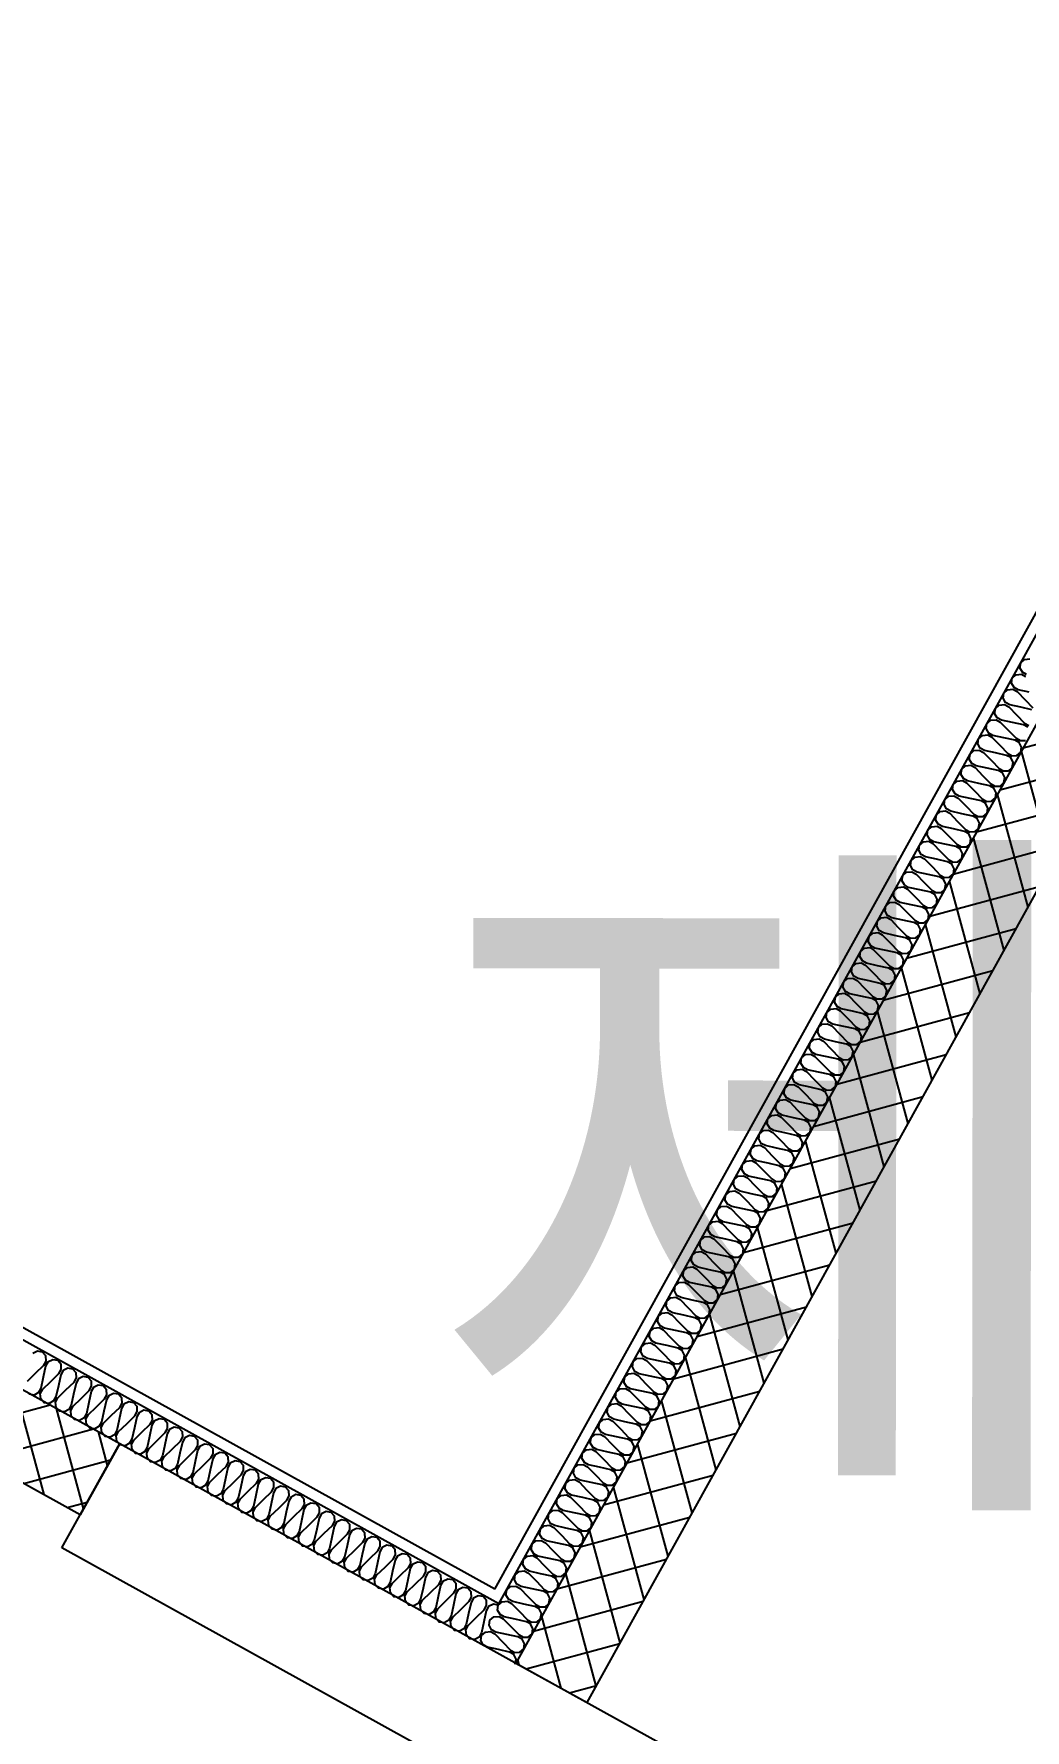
# Model space of a CAD drawing. Header units: millimetres. Extents: x -21000 to 567700, y 435000 to 850800.
# Drawn here: x 268180 to 270005, y 572959 to 576083 of the extents above; entities that cross this region are included whole.
import ezdxf
from ezdxf.xclip import XClip

# ---------------------------------------------------------------- set-up
doc = ezdxf.new("R2010")
doc.units = ezdxf.units.MM
doc.header["$LTSCALE"] = 700
doc.header["$XCLIPFRAME"] = 2
doc.layers.get('0').update_dxf_attribs({"color": 2})
doc.layers.add('AB_Pbase$0$Defponts', color=161, linetype='Continuous', plot=False)
for name, color, linetype in [('AB_Pbase$0$ELE8', 8, 'Continuous'), ('AB_Pbase$0$FIN', 6, 'Continuous'), ('AB_Pbase$0$HAT-BR', 5, 'Continuous'), ('AB_Pbase$0$INS', 8, 'Continuous'), ('AB_Pbase$0$WAL', 3, 'Continuous')]:
    doc.layers.add(name, color=color, linetype=linetype)
doc.styles.add('AB_Pbase$0$돋움', font='')
doc.styles.get('AB_Pbase$0$돋움').set_extended_font_data('Dotum')

# ---------------------------------------------------------------- blocks, each defined once
blk = doc.blocks.new('AB_Pbase$0$CON-108-B2F')
blk.add_lwpolyline([(-2920, 15635), (-2700, 15635), (-2700, 13770), (-2920, 13770)], close=True)
blk = doc.blocks.new('AB_Pbase$0$CON-108-B1F')
at = {"rotation": 359.9999999999997}
blk.add_blockref('AB_Pbase$0$CON-108-B2F', (0, 0), dxfattribs=at)
blk = doc.blocks.new('AB_Pbase$0$지하1층 동골조')
at = {"rotation": 60.99999813639858}
blk.add_blockref('AB_Pbase$0$CON-108-B1F', (136376.8, -71696.5), dxfattribs=at)
blk = doc.blocks.new('AB_Pbase$0$실명')
at = {"layer": 'AB_Pbase$0$Defponts', "style": 'AB_Pbase$0$돋움'}
blk.add_text('제연팬룸', height=1000, rotation=359.9315, dxfattribs=at).set_placement((289912.1, -257378.4))
blk = doc.blocks.new('AB_Pbase')
at = {"layer": 'AB_Pbase$0$ELE8'}
h = blk.add_hatch(dxfattribs=at)
h.set_pattern_fill('NET', color=256, scale=20, angle=15.182184)
h.paths.add_polyline_path([(273083.7, 576687.4), (271540, 577543.1), (269067.7, 573082.9), (269198.9, 573010.2), (271598.5, 577339.2), (273011, 576556.2)])
h.paths.add_polyline_path([(271036.4, 571991.6), (269969.4, 572583.1), (269896.7, 572451.9), (270963.7, 571860.4)])
h.paths.add_polyline_path([(267533.6, 573933.3), (268338.2, 573487.2), (268265.5, 573356), (267460.8, 573802.1)])
h.paths.add_polyline_path([(265762.5, 574915), (265689.7, 574783.8), (266666.9, 574242.1), (266739.6, 574373.3)])
h.paths.add_polyline_path([(282834.2, 606034.8), (283184, 605840.9), (283169.5, 605814.7), (283344.4, 605717.8), (283358.9, 605743.9), (283971.2, 605404.6), (286695.8, 610320), (286564.6, 610392.7), (286254.3, 609833), (283267.5, 611488.6), (283194.8, 611357.4), (286181.6, 609701.8), (283912.7, 605608.5), (280799.1, 607334.5), (280726.3, 607203.3), (282834.2, 606034.9)])
h.paths.add_polyline_path([(284863.4, 564098.5), (284936.1, 564229.7), (285618.3, 563851.5), (285545.6, 563720.4)])
h.paths.add_polyline_path([(288106.1, 564564.9), (288237.3, 564492.2), (288615.4, 565174.4), (288484.2, 565247.1)])
h.paths.add_polyline_path([(287614.8, 563328), (287687.5, 563459.2), (288859.5, 562809.5), (288786.8, 562678.3)])
h.paths.add_polyline_path([(290056.1, 561894.8), (289924.9, 561967.5), (289110.4, 560498.1), (289241.6, 560425.4)])
h.paths.add_polyline_path([(281687.8, 603760.5), (279492.5, 604977.4), (279630.7, 605226.6), (279761.9, 605153.9), (279696.4, 605035.8), (281760.5, 603891.7), (281687.8, 603760.5)])
h.paths.add_polyline_path([(282125.1, 603518.1), (286585.7, 601045.6), (286658.4, 601176.7), (282197.8, 603649.3), (282125.1, 603518.1)])
h.paths.add_polyline_path([(287197.9, 600706.2), (287270.6, 600837.4), (288119, 600367.1), (274239.1, 575327.1), (274107.9, 575399.8), (274340.4, 575819.3), (273623.2, 576216.8), (273695.9, 576348), (274413.1, 575950.5), (287915.1, 600308.6), (287197.9, 600706.2)])
at = {"layer": 'AB_Pbase$0$HAT-BR'}
h = blk.add_hatch(dxfattribs=at)
h.set_pattern_fill('ANSI31', color=256, scale=20, angle=145)
h.paths.add_polyline_path([(235929.4, 604527.6), (236063.8, 604661.9), (238153, 602571.6), (240063.6, 606018.4), (240229.8, 605926.3), (238280.5, 602409.7), (237010.4, 601140.3), (237826.9, 600323.4), (237692.5, 600189.1), (236741.7, 601140.4), (238029, 602427)])
h.paths.add_polyline_path([(238632.8, 599517.1), (232550.1, 593437.5), (232684.4, 593303.2), (238767.1, 599382.7)])
h.paths.add_polyline_path([(239573, 598576.4), (244422.5, 593724.3), (238339.7, 587644.8), (238205.4, 587779.2), (244153.8, 593724.4), (239438.6, 598442)])
h.paths.add_polyline_path([(253366.3, 576146.8), (254890.9, 574621.3), (254756.5, 574487), (253231.9, 576012.5)], flags=17)
h.paths.add_polyline_path([(246954.3, 581883.1), (245525.6, 580455.2), (245391.3, 580589.5), (246820, 582017.5)])
h.paths.add_polyline_path([(247173.6, 582371), (252407.6, 587602.2), (252541.9, 587467.8), (247308, 582236.6)])
h.paths.add_polyline_path([(260580.1, 582120.7), (261142.4, 583135.1), (260976.2, 583227.2), (260414, 582212.8)], flags=17)
h.paths.add_polyline_path([(263886.9, 576046.1), (264234.4, 575698.5), (264194.3, 575658.4), (265114.4, 575148.5), (265206.5, 575314.6)])
edge = h.paths.add_edge_path()
edge.add_line((263638.9, 581842.7), (261303.6, 583137.2))
edge.add_line((261303.6, 583137.2), (261395.8, 583303.3))
edge.add_line((261395.8, 583303.3), (265930.7, 580789.6))
edge.add_line((265930.7, 580789.6), (269809.1, 587786.6))
edge.add_line((269809.1, 587786.6), (269975.3, 587694.4))
edge.add_line((269975.3, 587694.4), (266096.8, 580697.5))
edge.add_line((266096.8, 580697.5), (266534.1, 580455.1))
edge.add_line((266534.1, 580455.1), (266442, 580288.9))
edge.add_line((266442, 580288.9), (263805.1, 581750.6))
edge.add_line((263638.9, 581842.7), (262485.1, 579761.3))
edge.add_line((263805.1, 581750.6), (261405.4, 577421.6))
edge.add_line((262393, 579595.1), (259935.3, 580957.4))
edge.add_line((262485.1, 579761.3), (259861.3, 581215.7))
edge.add_line((262393, 579595.1), (261239.3, 577513.7))
edge.add_line((259861.3, 581215.7), (259168.1, 579965.2))
edge.add_line((259334.3, 579873.1), (259168.1, 579965.2))
edge.add_line((259935.3, 580957.4), (259334.3, 579873.1))
edge.add_line((261239.3, 577513.7), (258615.4, 578968.1))
edge.add_line((258615.4, 578968.1), (258523.3, 578802))
edge.add_line((258523.3, 578802), (263739.4, 575910.6))
edge.add_line((263739.4, 575910.6), (263879.2, 576050.4))
edge.add_line((263879.2, 576050.4), (261405.4, 577421.6))
edge = h.paths.add_edge_path()
edge.add_line((273761.7, 610263.5), (273411.9, 610457.4))
edge.add_line((273411.9, 610457.4), (273281, 610221.2))
edge.add_line((273281, 610221.2), (271837.9, 611021.2))
edge.add_line((271837.9, 611021.2), (270579.8, 608751.5))
edge.add_line((270579.8, 608751.5), (267899.1, 610237.5))
edge.add_line((267899.1, 610237.5), (268345.1, 611042.1))
edge.add_line((268345.1, 611042.1), (267907.8, 611284.5))
edge.add_line((267907.8, 611284.5), (267461.8, 610479.9))
edge.add_line((267461.8, 610479.9), (264676.1, 612024))
edge.add_line((264676.1, 612024), (266867.4, 615977.3))
edge.add_line((266867.4, 615977.3), (266701.3, 616069.4))
edge.add_line((266701.3, 616069.4), (265295.3, 613533))
edge.add_line((265295.3, 613533), (264945.5, 613726.9))
edge.add_line((264945.5, 613726.9), (264853.4, 613560.7))
edge.add_line((264853.4, 613560.7), (265203.2, 613366.8))
edge.add_line((265203.2, 613366.8), (264417.8, 611949.9))
edge.add_line((264417.8, 611949.9), (276229.5, 605402.6))
edge.add_line((276229.5, 605402.6), (278088.8, 608756.8))
edge.add_line((278088.8, 608756.8), (278565.5, 608492.5))
edge.add_line((278565.5, 608492.5), (278798.2, 608912.4))
edge.add_line((278798.2, 608912.4), (278719.4, 608956))
edge.add_line((278719.4, 608956), (278578.9, 608702.3))
edge.add_line((278578.9, 608702.3), (278093.4, 608971.4))
edge.add_line((278093.4, 608971.4), (278825.5, 610292.1))
edge.add_line((278825.5, 610292.1), (278746.8, 610335.7))
edge.add_line((278746.8, 610335.7), (278092.3, 609155))
edge.add_line((278092.3, 609155), (277414.5, 609530.7))
edge.add_line((277414.5, 609530.7), (277370.8, 609452))
edge.add_line((277370.8, 609452), (278048.7, 609076.3))
edge.add_line((278048.7, 609076.3), (276155.5, 605660.9))
edge.add_line((276155.5, 605660.9), (275027.2, 606286.3))
edge.add_line((275027.2, 606286.3), (275473.2, 607090.9))
edge.add_line((275473.2, 607090.9), (275394.5, 607134.6))
edge.add_line((275394.5, 607134.6), (274948.5, 606329.9))
edge.add_line((274948.5, 606329.9), (274668.6, 606485.1))
edge.add_line((274668.6, 606485.1), (275114.6, 607289.7))
edge.add_line((275114.6, 607289.7), (275035.9, 607333.3))
edge.add_line((275035.9, 607333.3), (274589.9, 606528.7))
edge.add_line((274589.9, 606528.7), (270746, 608659.4))
edge.add_line((270746, 608659.4), (271911.9, 610762.9))
edge.add_line((271911.9, 610762.9), (273538.7, 609861.1))
edge.add_line((273538.7, 609861.1), (273766.6, 610272.2))
h.paths.add_polyline_path([(249823.9, 630123.9), (248214.6, 631015.9), (248122.5, 630849.7), (249731.8, 629957.7)])
h.paths.add_polyline_path([(264448.6, 621462.8), (264706.6, 621319.7), (264798.7, 621485.9), (263959.1, 621951.3), (263866.9, 621785.1), (264282.4, 621554.9), (263271.6, 619731.3), (263437.7, 619639.2)])
h.paths.add_polyline_path([(269499.6, 619034.5), (268660, 619499.9), (268567.9, 619333.7), (269048.9, 619067.1), (267972.6, 617125.4), (268138.8, 617033.3), (269215.1, 618975), (269407.5, 618868.3)])
h.paths.add_polyline_path([(278950.9, 618872.1), (277573.4, 619635.6), (275440.2, 615787.3), (272265.3, 617547.2), (272173.2, 617381), (274499.7, 616091.4), (273527.6, 614337.8), (273693.8, 614245.7), (274665.9, 615999.3), (276004, 615257.5), (276166.4, 615550.5), (275676.7, 615822), (277647.4, 619377.4), (278858.8, 618705.9)])
h.paths.add_polyline_path([(271683.5, 616497.6), (271517.4, 616589.7), (270492, 614739.9), (270658.2, 614647.8)])
h.paths.add_polyline_path([(266121, 619581), (265095.6, 617731.2), (264929.4, 617823.3), (265954.8, 619673.1)])
h.paths.add_polyline_path([(264405.1, 617124.9), (264497.2, 617291.1), (264296.1, 617402.6), (264203.9, 617236.4)])
edge = h.paths.add_edge_path()
edge.add_line((261140, 623342.4), (261232.1, 623508.6))
edge.add_line((261232.1, 623508.6), (257484.4, 625586))
edge.add_line((257484.4, 625586), (257392.3, 625419.8))
edge.add_line((257392.3, 625419.8), (258756.7, 624663.5))
edge.add_line((258756.7, 624663.5), (257030.8, 621549.9))
edge.add_line((257030.8, 621549.9), (255666.4, 622306.2))
edge.add_line((255666.4, 622306.2), (255622.7, 622227.5))
edge.add_line((255622.7, 622227.5), (256987.1, 621471.2))
edge.add_line((256987.1, 621471.2), (256735, 621016.4))
edge.add_line((256735, 621016.4), (256813.8, 620972.7))
edge.add_line((256813.8, 620972.7), (258835.4, 624619.9))
edge.add_line((258835.4, 624619.9), (261140, 623342.4))
h.paths.add_polyline_path([(252295.3, 623557.4), (252251.7, 623478.7), (252800.5, 623174.5), (252844.1, 623253.2)], flags=17)
h.paths.add_polyline_path([(278024, 614023.5), (278741.6, 615317.9), (277798.7, 613617.1), (277877.5, 613573.4), (278119.7, 614010.5), (279335.4, 613336.6), (279379.1, 613415.3), (278163.4, 614089.2), (278820.3, 615274.3), (278741.6, 615317.9)])
h.paths.add_polyline_path([(276999.8, 611990.1), (277047.9, 611963.4), (276926.7, 611744.8), (276799.9, 611815.1), (277163.5, 612471), (277242.2, 612427.4)], flags=17)
h.paths.add_polyline_path([(275349.5, 612653.4), (275456.1, 612845.8), (275766.5, 612673.7), (275659.8, 612481.3)], flags=17)
h.paths.add_polyline_path([(274915.1, 612859.8), (274748.9, 612952), (274506.5, 612514.6), (274672.7, 612422.5)], flags=17)
h.paths.add_polyline_path([(279024.5, 610867.8), (280144.5, 612888.1), (280223.2, 612844.5), (279103.3, 610824.1)])
h.paths.add_polyline_path([(279601.8, 610547.8), (280721.7, 612568.2), (280800.4, 612524.5), (279680.5, 610504.2)])
edge = h.paths.add_edge_path()
edge.add_line((268115.9, 579441.1), (268710.6, 579111.4))
edge.add_line((268710.6, 579111.4), (268676.7, 579050.2))
edge.add_line((268676.7, 579050.2), (271436.1, 577520.6))
edge.add_line((271436.1, 577520.6), (271470, 577581.9))
edge.add_line((271470, 577581.9), (271528.2, 577686.8))
edge.add_line((271528.2, 577686.8), (268174.1, 579546.1))
edge.add_line((268174.1, 579546.1), (268115.9, 579441.1))
h.paths.add_polyline_path([(252546, 576288.4), (251117.3, 574860.5), (254615.6, 571360.4), (257807.1, 577118), (257640.9, 577210.2), (255736.8, 573775), (255682.7, 573829.2), (255548.3, 573694.9), (255641, 573602.1), (254521.2, 571582.1), (251315.3, 574789.7), (252680.4, 576154.1)])
h.paths.add_polyline_path([(254748.7, 622094.5), (254457.8, 621569.8), (254624, 621477.7), (254914.9, 622002.4)], flags=17)
h.paths.add_polyline_path([(260390.1, 620339.5), (260224, 620431.6), (261377.8, 622513.2), (261544, 622421.1)])
h.paths.add_polyline_path([(246694.2, 601788.4), (244262.8, 603136.2), (244354.9, 603302.4), (246786.3, 601954.6)])
h.paths.add_polyline_path([(264513.8, 616681.6), (263362.4, 614604.4), (263948.4, 614279.6), (263856.3, 614113.4), (262500.6, 614864.9), (262592.7, 615031.1), (263196.2, 614696.5), (264347.6, 616773.8)])
h.paths.add_polyline_path([(251505.8, 616203), (251413.7, 616036.9), (267384.3, 607184.2), (267476.4, 607350.4)])
h.paths.add_polyline_path([(271057.7, 605148), (274188.8, 603412.4), (272429, 600237.5), (270189.9, 601478.7), (270097.8, 601312.5), (274624, 598803.6), (274716.1, 598969.8), (272595.1, 600145.4), (274355, 603320.3), (277464.3, 601596.8), (270405.5, 588862.3), (265870.5, 591376.1), (265778.4, 591209.9), (270479.5, 588604), (277722.6, 601670.9), (271149.8, 605314.2)])
h.paths.add_polyline_path([(255481.8, 630440.5), (255389.7, 630274.4), (255792, 630051.4), (254296.4, 627353.1), (254375.1, 627309.5), (255870.8, 630007.7), (258726.4, 628424.8), (257230.8, 625726.6), (257396.9, 625634.5), (258984.7, 628498.9)])
h.paths.add_polyline_path([(252754.7, 624571.9), (253714.6, 626303.6), (253793.4, 626260), (252833.4, 624528.2)])
h.paths.add_polyline_path([(271454, 617733.9), (271546.1, 617900.1), (271143.9, 618123.1), (271051.8, 617956.9)])
h.paths.add_polyline_path([(274129.6, 612597.8), (274173.2, 612676.5), (272975, 613340.7), (272679.2, 612807.2), (272845.4, 612715.1), (273097.5, 613169.9)], flags=17)
h.paths.add_polyline_path([(261119, 615848), (261285.2, 615755.9), (262691.1, 618292.3), (262525, 618384.4)])
h.paths.add_polyline_path([(261302.7, 615746.2), (261210.6, 615580), (261503.6, 615417.6), (261595.7, 615583.7)], flags=17)
h.paths.add_polyline_path([(260779.6, 615235.7), (260945.8, 615143.6), (260407.7, 614172.8), (247559.5, 621294.6), (247428.3, 621367.4), (245110.6, 622652.1), (245202.7, 622818.3), (246042.3, 622352.9), (246488.4, 623157.5), (246654.5, 623065.4), (246208.5, 622260.8), (248062.7, 621233), (249400.8, 623646.9), (248952.5, 623895.4), (248996.2, 623974.1), (249984.5, 623426.3), (249940.9, 623347.5), (249479.5, 623603.3), (248141.4, 621189.3), (250017.5, 620149.4), (251359.6, 622570.7), (250948.5, 622798.5), (250988.1, 622869.9), (251939.3, 622342.7), (251895.6, 622264), (251434.3, 622519.7), (250096.2, 620105.8), (252811.9, 618600.4), (253257.9, 619405.1), (253336.6, 619361.5), (252890.6, 618556.8), (253257.9, 618353.2), (254159.7, 619980), (253792.3, 620183.6), (253676, 619973.7), (253597.3, 620017.3), (253905.1, 620572.7), (254071.3, 620480.6), (253971.9, 620301.3), (254627.9, 619937.7), (254535.8, 619771.5), (254238.4, 619936.4), (253336.7, 618309.6), (254613.6, 617601.7), (255607.5, 619394.7), (255773.6, 619302.6), (254779.8, 617509.6), (260333.6, 614431.1)])
h.paths.add_polyline_path([(251257.3, 624727.3), (251091.2, 624819.4), (250887.5, 624452.1), (248071, 626013.3), (247978.9, 625847.1), (247979.1, 625847), (246827.7, 623769.8), (246993.9, 623677.6), (248145.3, 625754.9), (251552, 623866.5), (251644.1, 624032.7), (251053.7, 624359.9)])
h.paths.add_polyline_path([(239278.8, 608614.4), (239444.9, 608522.3), (239503.1, 608627.2), (240058.5, 608319.4), (240150.6, 608485.5), (239595.2, 608793.4), (239937, 609410), (239416.6, 609698.5), (239373, 609619.7), (239727.2, 609423.4)], flags=17)
h.paths.add_polyline_path([(249096, 617321.6), (249188.1, 617487.8), (246328.1, 619073.1), (246196.9, 619145.8), (244727.6, 619960.3), (244635.4, 619794.1)])
h.paths.add_polyline_path([(244912.1, 609773.6), (245004.2, 609939.8), (238523.3, 613532.3), (235245.5, 607619), (234042, 606416.1), (235434.6, 605022.7), (235569, 605157.1), (234240, 606486.8), (235318, 607564.2), (236122.2, 609014.9), (238706.7, 607582.3), (238270.4, 606795.2), (238991.9, 606395.2), (239084, 606561.4), (238528.6, 606869.2), (239047.4, 607805.1), (238881.2, 607897.2), (238798.8, 607748.5), (238357.1, 607993.3), (239086.7, 609309.6), (239008, 609353.3), (238278.4, 608037), (236214.3, 609181.1), (238509.9, 613322.4), (242795.5, 610946.9), (241038.1, 607776.4), (241204.2, 607684.3), (242961.7, 610854.8)])
h.paths.add_polyline_path([(254770.9, 631457.8), (254937, 631365.6), (255145.7, 631742.1), (254979.5, 631834.2)])
h.paths.add_polyline_path([(254539.5, 630648.5), (254373.3, 630740.6), (254143, 630325.1), (253548.3, 630654.8), (253504.7, 630576.1), (254099.4, 630246.4), (253042.5, 628339.7), (251765.6, 629047.6), (252822.5, 630954.2), (252848.7, 630939.7), (252892.3, 631018.4), (252787.4, 631076.6), (251686.9, 629091.2), (250436.1, 629784.5), (250344, 629618.3), (251594.7, 628925), (250494.2, 626939.6), (250599.2, 626881.5), (250642.8, 626960.2), (250616.6, 626974.7), (251673.5, 628881.4), (252950.4, 628173.6), (251893.5, 626266.9), (251298.8, 626596.6), (251255.1, 626517.9), (251849.9, 626188.2), (251488.7, 625536.6), (251654.9, 625444.5)])
at = {"layer": 'AB_Pbase$0$FIN'}
for p, q in [((269028.7, 573218.8), (271418.6, 577530.3)), ((269036.5, 573191.6), (271436.1, 577520.6)), ((269028.7, 573218.8), (261432.6, 577429.4)), ((269036.5, 573191.6), (265206.5, 575314.6))]:
    blk.add_line(p, q, dxfattribs=at)
at = {"layer": 'AB_Pbase$0$INS'}
for points in [[(269066.5, 573080.8), (269068, 573090), (269063.7, 573098.8), (269056, 573103.1), (269035.6, 573107.5), (269015.2, 573112), (269007.5, 573116.2), (269002.8, 573124.3), (269004.3, 573133.5), (269011.4, 573139.7), (269021.1, 573140.7), (269028.8, 573136.4), (269043.4, 573121.5), (269057.9, 573106.6), (269065.6, 573102.3), (269075, 573102.6), (269082, 573108.8), (269083.5, 573118), (269079.2, 573126.8), (269071.5, 573131), (269051.1, 573135.5), (269030.7, 573139.9), (269023, 573144.2), (269018.4, 573152.3), (269019.8, 573161.5), (269026.9, 573167.7), (269036.6, 573168.7), (269044.3, 573164.4), (269058.9, 573149.5), (269073.5, 573134.5), (269081.2, 573130.3), (269090.5, 573130.6), (269097.5, 573136.7), (269099, 573146), (269094.7, 573154.8), (269087, 573159), (269066.6, 573163.5), (269046.2, 573167.9), (269038.5, 573172.2), (269033.9, 573180.3), (269035.3, 573189.5), (269042.4, 573195.7), (269052.1, 573196.7), (269059.8, 573192.4), (269074.4, 573177.5), (269089, 573162.5), (269096.7, 573158.3), (269106, 573158.6), (269113.1, 573164.7), (269114.5, 573174), (269110.2, 573182.8), (269102.5, 573187), (269082.1, 573191.5), (269061.7, 573195.9), (269054, 573200.2), (269049.4, 573208.3), (269050.8, 573217.5), (269057.9, 573223.7), (269067.6, 573224.7), (269075.3, 573220.4), (269089.9, 573205.5), (269104.5, 573190.5), (269112.2, 573186.3), (269121.5, 573186.6), (269128.6, 573192.7), (269130, 573202), (269125.8, 573210.7), (269118.1, 573215), (269097.7, 573219.5), (269077.3, 573223.9), (269069.6, 573228.2), (269064.9, 573236.3), (269066.4, 573245.5), (269073.4, 573251.6), (269083.1, 573252.7), (269090.8, 573248.4), (269105.4, 573233.5), (269120, 573218.5), (269127.7, 573214.2), (269137, 573214.6), (269144.1, 573220.7), (269145.6, 573230), (269141.3, 573238.7), (269133.6, 573243), (269113.2, 573247.4), (269092.8, 573251.9), (269085.1, 573256.2), (269080.4, 573264.2), (269081.9, 573273.5), (269088.9, 573279.6), (269098.7, 573280.7), (269106.3, 573276.4), (269120.9, 573261.4), (269135.5, 573246.5), (269143.2, 573242.2), (269152.5, 573242.6), (269159.6, 573248.7), (269161.1, 573257.9), (269156.8, 573266.7), (269149.1, 573271), (269128.7, 573275.4), (269108.3, 573279.9), (269100.6, 573284.2), (269095.9, 573292.2), (269097.4, 573301.5), (269104.5, 573307.6), (269114.2, 573308.6), (269121.9, 573304.4), (269136.4, 573289.4), (269151, 573274.5), (269158.7, 573270.2), (269168, 573270.5), (269175.1, 573276.7), (269176.6, 573285.9), (269172.3, 573294.7), (269164.6, 573299), (269144.2, 573303.4), (269123.8, 573307.9), (269116.1, 573312.1), (269111.4, 573320.2), (269112.9, 573329.5), (269120, 573335.6), (269129.7, 573336.6), (269137.4, 573332.4), (269152, 573317.4), (269166.5, 573302.5), (269174.2, 573298.2), (269183.6, 573298.5), (269190.6, 573304.7), (269192.1, 573313.9), (269187.8, 573322.7), (269180.1, 573327), (269159.7, 573331.4), (269139.3, 573335.9), (269131.6, 573340.1), (269126.9, 573348.2), (269128.4, 573357.5), (269135.5, 573363.6), (269145.2, 573364.6), (269152.9, 573360.3), (269167.5, 573345.4), (269182.1, 573330.5), (269189.8, 573326.2), (269199.1, 573326.5), (269206.1, 573332.7), (269207.6, 573341.9), (269203.3, 573350.7), (269195.6, 573355), (269175.2, 573359.4), (269154.8, 573363.8), (269147.1, 573368.1), (269142.5, 573376.2), (269143.9, 573385.4), (269151, 573391.6), (269160.7, 573392.6), (269168.4, 573388.3), (269183, 573373.4), (269197.6, 573358.4), (269205.3, 573354.2), (269214.6, 573354.5), (269221.7, 573360.6), (269223.1, 573369.9), (269218.8, 573378.7), (269211.1, 573382.9), (269190.7, 573387.4), (269170.3, 573391.8), (269162.6, 573396.1), (269158, 573404.2), (269159.4, 573413.4), (269166.5, 573419.6), (269176.2, 573420.6), (269183.9, 573416.3), (269198.5, 573401.4), (269213.1, 573386.4), (269220.8, 573382.2), (269230.1, 573382.5), (269237.2, 573388.6), (269238.6, 573397.9), (269234.4, 573406.7), (269226.7, 573410.9), (269206.3, 573415.4), (269185.9, 573419.8), (269178.2, 573424.1), (269173.5, 573432.2), (269175, 573441.4), (269182, 573447.6), (269191.7, 573448.6), (269199.4, 573444.3), (269214, 573429.4), (269228.6, 573414.4), (269236.3, 573410.2), (269245.6, 573410.5), (269252.7, 573416.6), (269254.2, 573425.9), (269249.9, 573434.6), (269242.2, 573438.9), (269221.8, 573443.4), (269201.4, 573447.8), (269193.7, 573452.1), (269189, 573460.2), (269190.5, 573469.4), (269197.5, 573475.5), (269207.2, 573476.6), (269214.9, 573472.3), (269229.5, 573457.4), (269244.1, 573442.4), (269251.8, 573438.1), (269261.1, 573438.5), (269268.2, 573444.6), (269269.7, 573453.9), (269265.4, 573462.6), (269257.7, 573466.9), (269237.3, 573471.4), (269216.9, 573475.8), (269209.2, 573480.1), (269204.5, 573488.1), (269206, 573497.4), (269213, 573503.5), (269222.8, 573504.6), (269230.5, 573500.3), (269245, 573485.3), (269259.6, 573470.4), (269267.3, 573466.1), (269276.6, 573466.5), (269283.7, 573472.6), (269285.2, 573481.8), (269280.9, 573490.6), (269273.2, 573494.9), (269252.8, 573499.3), (269232.4, 573503.8), (269224.7, 573508.1), (269220, 573516.1), (269221.5, 573525.4), (269228.6, 573531.5), (269238.3, 573532.5), (269246, 573528.3), (269260.6, 573513.3), (269275.1, 573498.4), (269282.8, 573494.1), (269292.2, 573494.4), (269299.2, 573500.6), (269300.7, 573509.8), (269296.4, 573518.6), (269288.7, 573522.9), (269268.3, 573527.3), (269247.9, 573531.8), (269240.2, 573536), (269235.5, 573544.1), (269237, 573553.4), (269244.1, 573559.5), (269253.8, 573560.5), (269261.5, 573556.3), (269276.1, 573541.3), (269290.7, 573526.4), (269298.3, 573522.1), (269307.7, 573522.4), (269314.7, 573528.6), (269316.2, 573537.8), (269311.9, 573546.6), (269304.2, 573550.9), (269283.8, 573555.3), (269263.4, 573559.8), (269255.7, 573564), (269251.1, 573572.1), (269252.5, 573581.4), (269259.6, 573587.5), (269269.3, 573588.5), (269277, 573584.3), (269291.6, 573569.3), (269306.2, 573554.4), (269313.9, 573550.1), (269323.2, 573550.4), (269330.3, 573556.6), (269331.7, 573565.8), (269327.4, 573574.6), (269319.7, 573578.9), (269299.3, 573583.3), (269278.9, 573587.7), (269271.2, 573592), (269266.6, 573600.1), (269268, 573609.3), (269275.1, 573615.5), (269284.8, 573616.5), (269292.5, 573612.2), (269307.1, 573597.3), (269321.7, 573582.4), (269329.4, 573578.1), (269338.7, 573578.4), (269345.8, 573584.5), (269347.2, 573593.8), (269343, 573602.6), (269335.3, 573606.8), (269314.9, 573611.3), (269294.5, 573615.7), (269286.8, 573620), (269282.1, 573628.1), (269283.6, 573637.3), (269290.6, 573643.5), (269300.3, 573644.5), (269308, 573640.2), (269322.6, 573625.3), (269337.2, 573610.3), (269344.9, 573606.1), (269354.2, 573606.4), (269361.3, 573612.5), (269362.7, 573621.8), (269358.5, 573630.6), (269350.8, 573634.8), (269330.4, 573639.3), (269310, 573643.7), (269302.3, 573648), (269297.6, 573656.1), (269299.1, 573665.3), (269306.1, 573671.5), (269315.8, 573672.5), (269323.5, 573668.2), (269338.1, 573653.3), (269352.7, 573638.3), (269360.4, 573634.1), (269369.7, 573634.4), (269376.8, 573640.5), (269378.3, 573649.8), (269374, 573658.6), (269366.3, 573662.8), (269345.9, 573667.3), (269325.5, 573671.7), (269317.8, 573676), (269313.1, 573684.1), (269314.6, 573693.3), (269321.6, 573699.4), (269331.4, 573700.5), (269339.1, 573696.2), (269353.6, 573681.3), (269368.2, 573666.3), (269375.9, 573662), (269385.2, 573662.4), (269392.3, 573668.5), (269393.8, 573677.8), (269389.5, 573686.5), (269381.8, 573690.8), (269361.4, 573695.3), (269341, 573699.7), (269333.3, 573704), (269328.6, 573712), (269330.1, 573721.3), (269337.2, 573727.4), (269346.9, 573728.5), (269354.6, 573724.2), (269369.2, 573709.2), (269383.7, 573694.3), (269391.4, 573690), (269400.8, 573690.4), (269407.8, 573696.5), (269409.3, 573705.7), (269405, 573714.5), (269397.3, 573718.8), (269376.9, 573723.2), (269356.5, 573727.7), (269348.8, 573732), (269344.1, 573740), (269345.6, 573749.3), (269352.7, 573755.4), (269362.4, 573756.4), (269370.1, 573752.2), (269384.7, 573737.2), (269399.3, 573722.3), (269406.9, 573718), (269416.3, 573718.3), (269423.3, 573724.5), (269424.8, 573733.7), (269420.5, 573742.5), (269412.8, 573746.8), (269392.4, 573751.2), (269372, 573755.7), (269364.3, 573759.9), (269359.7, 573768), (269361.1, 573777.3), (269368.2, 573783.4), (269377.9, 573784.4), (269385.6, 573780.2), (269400.2, 573765.2), (269414.8, 573750.3), (269422.5, 573746), (269431.8, 573746.3), (269438.9, 573752.5), (269440.3, 573761.7), (269436, 573770.5), (269428.3, 573774.8), (269407.9, 573779.2), (269387.5, 573783.7), (269379.8, 573787.9), (269375.2, 573796), (269376.6, 573805.3), (269383.7, 573811.4), (269393.4, 573812.4), (269401.1, 573808.2), (269415.7, 573793.2), (269430.3, 573778.3), (269438, 573774), (269447.3, 573774.3), (269454.4, 573780.5), (269455.8, 573789.7), (269451.5, 573798.5), (269443.9, 573802.8), (269423.5, 573807.2), (269403.1, 573811.7), (269395.4, 573815.9), (269390.7, 573824), (269392.2, 573833.2), (269399.2, 573839.4), (269408.9, 573840.4), (269416.6, 573836.1), (269431.2, 573821.2), (269445.8, 573806.3), (269453.5, 573802), (269462.8, 573802.3), (269469.9, 573808.5), (269471.3, 573817.7), (269467.1, 573826.5), (269459.4, 573830.7), (269439, 573835.2), (269418.6, 573839.6), (269410.9, 573843.9), (269406.2, 573852), (269407.7, 573861.2), (269414.7, 573867.4), (269424.4, 573868.4), (269432.1, 573864.1), (269446.7, 573849.2), (269461.3, 573834.2), (269469, 573830), (269478.3, 573830.3), (269485.4, 573836.4), (269486.9, 573845.7), (269482.6, 573854.5), (269474.9, 573858.7), (269454.5, 573863.2), (269434.1, 573867.6), (269426.4, 573871.9), (269421.7, 573880), (269423.2, 573889.2), (269430.2, 573895.4), (269440, 573896.4), (269447.7, 573892.1), (269462.2, 573877.2), (269476.8, 573862.2), (269484.5, 573858), (269493.8, 573858.3), (269500.9, 573864.4), (269502.4, 573873.7), (269498.1, 573882.5), (269490.4, 573886.7), (269470, 573891.2), (269449.6, 573895.6), (269441.9, 573899.9), (269437.2, 573908), (269438.7, 573917.2), (269445.8, 573923.4), (269455.5, 573924.4), (269463.2, 573920.1), (269477.8, 573905.2), (269492.3, 573890.2), (269500, 573886), (269509.4, 573886.3), (269516.4, 573892.4), (269517.9, 573901.7), (269513.6, 573910.4), (269505.9, 573914.7), (269485.5, 573919.2), (269465.1, 573923.6), (269457.4, 573927.9), (269452.7, 573935.9), (269454.2, 573945.2), (269461.3, 573951.3), (269471, 573952.4), (269478.7, 573948.1), (269493.3, 573933.1), (269507.8, 573918.2), (269515.5, 573913.9), (269524.9, 573914.3), (269531.9, 573920.4), (269533.4, 573929.7), (269529.1, 573938.4), (269521.4, 573942.7), (269501, 573947.1), (269480.6, 573951.6), (269472.9, 573955.9), (269468.3, 573963.9), (269469.7, 573973.2), (269476.8, 573979.3), (269486.5, 573980.3), (269494.2, 573976.1), (269508.8, 573961.1), (269523.4, 573946.2), (269531.1, 573941.9), (269540.4, 573942.2), (269547.4, 573948.4), (269548.9, 573957.6), (269544.6, 573966.4), (269536.9, 573970.7), (269516.5, 573975.1), (269496.1, 573979.6), (269488.4, 573983.8), (269483.8, 573991.9), (269485.2, 574001.2), (269492.3, 574007.3), (269502, 574008.3), (269509.7, 574004.1), (269524.3, 573989.1), (269538.9, 573974.2), (269546.6, 573969.9), (269555.9, 573970.2), (269563, 573976.4), (269564.4, 573985.6), (269560.1, 573994.4), (269552.5, 573998.7), (269532, 574003.1), (269511.6, 574007.6), (269504, 574011.8), (269499.3, 574019.9), (269500.7, 574029.2), (269507.8, 574035.3), (269517.5, 574036.3), (269525.2, 574032.1), (269539.8, 574017.1), (269554.4, 574002.2), (269562.1, 573997.9), (269571.4, 573998.2), (269578.5, 574004.4), (269579.9, 574013.6), (269575.7, 574022.4), (269568, 574026.7), (269547.6, 574031.1), (269527.2, 574035.6), (269519.5, 574039.8), (269514.8, 574047.9), (269516.3, 574057.1), (269523.3, 574063.3), (269533, 574064.3), (269540.7, 574060), (269555.3, 574045.1), (269569.9, 574030.2), (269577.6, 574025.9), (269586.9, 574026.2), (269594, 574032.4), (269595.5, 574041.6), (269591.2, 574050.4), (269583.5, 574054.6), (269563.1, 574059.1), (269542.7, 574063.5), (269535, 574067.8), (269530.3, 574075.9), (269531.8, 574085.1), (269538.8, 574091.3), (269548.6, 574092.3), (269556.3, 574088), (269570.8, 574073.1), (269585.4, 574058.1), (269593.1, 574053.9), (269602.4, 574054.2), (269609.5, 574060.3), (269611, 574069.6), (269606.7, 574078.4), (269599, 574082.6), (269578.6, 574087.1), (269558.2, 574091.5), (269550.5, 574095.8), (269545.8, 574103.9), (269547.3, 574113.1), (269554.4, 574119.3), (269564.1, 574120.3), (269571.8, 574116), (269586.3, 574101.1), (269600.9, 574086.1), (269608.6, 574081.9), (269618, 574082.2), (269625, 574088.3), (269626.5, 574097.6), (269622.2, 574106.4), (269614.5, 574110.6), (269594.1, 574115.1), (269573.7, 574119.5), (269566, 574123.8), (269561.3, 574131.9), (269562.8, 574141.1), (269569.9, 574147.3), (269579.6, 574148.3), (269587.3, 574144), (269601.9, 574129.1), (269616.4, 574114.1), (269624.1, 574109.9), (269633.5, 574110.2), (269640.5, 574116.3), (269642, 574125.6), (269637.7, 574134.3), (269630, 574138.6), (269609.6, 574143.1), (269589.2, 574147.5), (269581.5, 574151.8), (269576.9, 574159.8), (269578.3, 574169.1), (269585.4, 574175.2), (269595.1, 574176.3), (269602.8, 574172), (269617.4, 574157.1), (269632, 574142.1), (269639.7, 574137.8), (269649, 574138.2), (269656, 574144.3), (269657.5, 574153.6), (269653.2, 574162.3), (269645.5, 574166.6), (269625.1, 574171), (269604.7, 574175.5), (269597, 574179.8), (269592.4, 574187.8), (269593.8, 574197.1), (269600.9, 574203.2), (269610.6, 574204.2), (269618.3, 574200), (269632.9, 574185), (269647.5, 574170.1), (269655.2, 574165.8), (269664.5, 574166.1), (269671.6, 574172.3), (269673, 574181.5), (269668.7, 574190.3), (269661, 574194.6), (269640.6, 574199), (269620.2, 574203.5), (269612.5, 574207.7), (269607.9, 574215.8), (269609.3, 574225.1), (269616.4, 574231.2), (269626.1, 574232.2), (269633.8, 574228), (269648.4, 574213), (269663, 574198.1), (269670.7, 574193.8), (269680, 574194.1), (269687.1, 574200.3), (269688.5, 574209.5), (269684.3, 574218.3), (269676.6, 574222.6), (269656.2, 574227), (269635.8, 574231.5), (269628.1, 574235.7), (269623.4, 574243.8), (269624.9, 574253.1), (269631.9, 574259.2), (269641.6, 574260.2), (269649.3, 574256), (269663.9, 574241), (269678.5, 574226.1), (269686.2, 574221.8), (269695.5, 574222.1), (269702.6, 574228.3), (269704.1, 574237.5), (269699.8, 574246.3), (269692.1, 574250.6), (269671.7, 574255), (269651.3, 574259.5), (269643.6, 574263.7), (269638.9, 574271.8), (269640.4, 574281), (269647.4, 574287.2), (269657.2, 574288.2), (269664.8, 574283.9), (269679.4, 574269), (269694, 574254.1), (269701.7, 574249.8), (269711, 574250.1), (269718.1, 574256.3), (269719.6, 574265.5), (269715.3, 574274.3), (269707.6, 574278.5), (269687.2, 574283), (269666.8, 574287.4), (269659.1, 574291.7), (269654.4, 574299.8), (269655.9, 574309), (269663, 574315.2), (269672.7, 574316.2), (269680.4, 574311.9), (269694.9, 574297), (269709.5, 574282), (269717.2, 574277.8), (269726.5, 574278.1), (269733.6, 574284.2), (269735.1, 574293.5), (269730.8, 574302.3), (269723.1, 574306.5), (269702.7, 574311), (269682.3, 574315.4), (269674.6, 574319.7), (269669.9, 574327.8), (269671.4, 574337), (269678.5, 574343.2), (269688.2, 574344.2), (269695.9, 574339.9), (269710.5, 574325), (269725, 574310), (269732.7, 574305.8), (269742.1, 574306.1), (269749.1, 574312.2), (269750.6, 574321.5), (269746.3, 574330.3), (269738.6, 574334.5), (269718.2, 574339), (269697.8, 574343.4), (269690.1, 574347.7), (269685.4, 574355.8), (269686.9, 574365), (269694, 574371.2), (269703.7, 574372.2), (269711.4, 574367.9), (269726, 574353), (269740.6, 574338), (269748.3, 574333.8), (269757.6, 574334.1), (269764.6, 574340.2), (269766.1, 574349.5), (269761.8, 574358.2), (269754.1, 574362.5), (269733.7, 574367), (269713.3, 574371.4), (269705.6, 574375.7), (269701, 574383.8), (269702.4, 574393), (269709.5, 574399.1), (269719.2, 574400.2), (269726.9, 574395.9), (269741.5, 574381), (269756.1, 574366), (269763.8, 574361.7), (269773.1, 574362.1), (269780.2, 574368.2), (269781.6, 574377.5), (269777.3, 574386.2), (269769.6, 574390.5), (269749.2, 574394.9), (269728.8, 574399.4), (269721.1, 574403.7), (269716.5, 574411.7), (269717.9, 574421), (269725, 574427.1), (269734.7, 574428.2), (269742.4, 574423.9), (269757, 574408.9), (269771.6, 574394), (269779.3, 574389.7), (269788.6, 574390.1), (269795.7, 574396.2), (269797.1, 574405.4), (269792.9, 574414.2), (269785.2, 574418.5), (269764.8, 574422.9), (269744.4, 574427.4), (269736.7, 574431.7), (269732, 574439.7), (269733.5, 574449), (269740.5, 574455.1), (269750.2, 574456.1), (269757.9, 574451.9), (269772.5, 574436.9), (269787.1, 574422), (269794.8, 574417.7), (269804.1, 574418), (269811.2, 574424.2), (269812.7, 574433.4), (269808.4, 574442.2), (269800.7, 574446.5), (269780.3, 574450.9), (269759.9, 574455.4), (269752.2, 574459.6), (269747.5, 574467.7), (269749, 574477), (269756, 574483.1), (269765.7, 574484.1), (269773.4, 574479.9), (269788, 574464.9), (269802.6, 574450), (269810.3, 574445.7), (269819.6, 574446), (269826.7, 574452.2), (269828.2, 574461.4), (269823.9, 574470.2), (269816.2, 574474.5), (269795.8, 574478.9), (269775.4, 574483.4), (269767.7, 574487.6), (269763, 574495.7), (269764.5, 574505), (269771.6, 574511.1), (269781.3, 574512.1), (269789, 574507.8), (269803.5, 574492.9), (269818.1, 574478), (269825.8, 574473.7), (269835.1, 574474), (269842.2, 574480.2), (269843.7, 574489.4), (269839.4, 574498.2), (269831.7, 574502.5), (269811.3, 574506.9), (269790.9, 574511.3), (269783.2, 574515.6), (269778.5, 574523.7), (269780, 574532.9), (269787.1, 574539.1), (269796.8, 574540.1), (269804.5, 574535.8), (269819.1, 574520.9), (269833.6, 574505.9), (269841.3, 574501.7), (269850.7, 574502), (269857.7, 574508.1), (269859.2, 574517.4), (269854.9, 574526.2), (269847.2, 574530.4), (269826.8, 574534.9), (269806.4, 574539.3), (269798.7, 574543.6), (269794, 574551.7), (269795.5, 574560.9), (269802.6, 574567.1), (269812.3, 574568.1), (269820, 574563.8), (269834.6, 574548.9), (269849.2, 574533.9), (269856.9, 574529.7), (269866.2, 574530), (269873.2, 574536.1), (269874.7, 574545.4), (269870.4, 574554.2), (269862.7, 574558.4), (269842.3, 574562.9), (269821.9, 574567.3), (269814.2, 574571.6), (269809.6, 574579.7), (269811, 574588.9), (269818.1, 574595.1), (269827.8, 574596.1), (269835.5, 574591.8), (269850.1, 574576.9), (269864.7, 574561.9), (269872.4, 574557.7), (269881.7, 574558), (269888.8, 574564.1), (269890.2, 574573.4), (269885.9, 574582.1), (269878.2, 574586.4), (269857.8, 574590.9), (269837.4, 574595.3), (269829.7, 574599.6), (269825.1, 574607.7), (269826.5, 574616.9), (269833.6, 574623), (269843.3, 574624.1), (269851, 574619.8), (269865.6, 574604.9), (269880.2, 574589.9), (269887.9, 574585.6), (269897.2, 574586), (269904.3, 574592.1), (269905.7, 574601.4), (269901.5, 574610.1), (269893.8, 574614.4), (269873.4, 574618.9), (269853, 574623.3), (269845.3, 574627.6), (269840.6, 574635.6), (269842.1, 574644.9), (269849.1, 574651), (269858.8, 574652.1), (269866.5, 574647.8), (269881.1, 574632.8), (269895.7, 574617.9), (269903.4, 574613.6), (269912.7, 574614), (269919.8, 574620.1), (269921.2, 574629.3), (269917, 574638.1), (269909.3, 574642.4), (269888.9, 574646.8), (269868.5, 574651.3), (269860.8, 574655.6), (269856.1, 574663.6), (269857.6, 574672.9), (269864.6, 574679), (269874.3, 574680), (269882, 574675.8), (269896.6, 574660.8), (269911.2, 574645.9), (269918.9, 574641.6), (269928.2, 574641.9), (269935.3, 574648.1), (269936.8, 574657.3), (269932.5, 574666.1), (269924.8, 574670.4), (269904.4, 574674.8), (269884, 574679.3), (269876.3, 574683.5), (269871.6, 574691.6), (269873.1, 574700.9), (269880.1, 574707), (269889.9, 574708), (269897.6, 574703.8), (269912.1, 574688.8), (269926.7, 574673.9), (269934.4, 574669.6), (269943.7, 574669.9), (269950.8, 574676.1), (269952.3, 574685.3), (269948, 574694.1), (269940.3, 574698.4), (269919.9, 574702.8), (269899.5, 574707.3), (269891.8, 574711.5), (269887.1, 574719.6), (269888.6, 574728.9), (269895.7, 574735), (269905.4, 574736), (269913.1, 574731.8), (269927.7, 574716.8), (269942.2, 574701.9), (269949.9, 574697.6), (269959.3, 574697.9), (269966.3, 574704.1), (269967.8, 574713.3), (269963.5, 574722.1), (269955.8, 574726.4), (269935.4, 574730.8), (269915, 574735.3), (269907.3, 574739.5), (269902.6, 574747.6), (269904.1, 574756.8), (269911.2, 574763), (269920.9, 574764), (269928.6, 574759.7), (269943.2, 574744.8), (269957.8, 574729.9), (269965.4, 574725.6), (269974.8, 574725.9), (269981.8, 574732.1), (269983.3, 574741.3), (269979, 574750.1), (269971.3, 574754.3), (269950.9, 574758.8), (269930.5, 574763.2), (269922.8, 574767.5), (269918.2, 574775.6), (269919.6, 574784.8), (269926.7, 574791), (269936.4, 574792), (269944.1, 574787.7), (269958.7, 574772.8), (269973.3, 574757.8), (269981, 574753.6), (269990.3, 574753.9), (269997.4, 574760), (269998.8, 574769.3), (269994.5, 574778.1), (269986.8, 574782.3), (269966.4, 574786.8), (269946, 574791.2), (269938.3, 574795.5), (269933.7, 574803.6), (269935.1, 574812.8), (269942.2, 574819), (269951.9, 574820), (269959.6, 574815.7), (269974.2, 574800.8), (269988.8, 574785.8), (269996.5, 574781.6), (270005.8, 574781.9)], [(270010.1, 574806.1), (270002.4, 574810.3), (269982, 574814.8), (269961.6, 574819.2), (269953.9, 574823.5), (269949.2, 574831.6), (269950.7, 574840.8), (269957.7, 574847), (269967.4, 574848), (269975.1, 574843.7), (269989.7, 574828.8), (270004.3, 574813.8), (270012, 574809.5)], [(270017.9, 574838.3), (269997.5, 574842.8), (269977.1, 574847.2), (269969.4, 574851.5), (269964.7, 574859.5), (269966.2, 574868.8), (269973.2, 574874.9), (269982.9, 574876), (269990.6, 574871.7), (270005.2, 574856.7), (270019.8, 574841.8)], [(270013, 574870.7), (269992.6, 574875.2), (269984.9, 574879.5), (269980.2, 574887.5), (269981.7, 574896.8), (269988.7, 574902.9), (269998.5, 574903.9), (270006.2, 574899.7)], [(270008.1, 574903.2), (270000.4, 574907.4), (269995.7, 574915.5), (269997.2, 574924.8), (270004.3, 574930.9), (270014, 574931.9)], [(269035.3, 573189.5), (269026.1, 573191), (269017.3, 573186.7), (269013, 573179), (269008.6, 573158.6), (269004.1, 573138.2), (268999.8, 573130.5), (268991.8, 573125.9), (268982.5, 573127.3), (268976.4, 573134.4), (268975.4, 573144.1), (268979.6, 573151.8), (268994.6, 573166.4), (269009.5, 573181), (269013.8, 573188.7), (269013.5, 573198), (269007.4, 573205.1), (268998.1, 573206.5), (268989.3, 573202.2), (268985.1, 573194.6), (268980.6, 573174.2), (268976.1, 573153.8), (268971.9, 573146.1), (268963.8, 573141.4), (268954.5, 573142.9), (268948.4, 573149.9), (268947.4, 573159.7), (268951.7, 573167.3), (268966.6, 573181.9), (268981.6, 573196.5), (268985.8, 573204.2), (268985.5, 573213.5), (268979.4, 573220.6), (268970.1, 573222.1), (268961.3, 573217.8), (268957.1, 573210.1), (268952.6, 573189.7), (268948.2, 573169.3), (268943.9, 573161.6), (268935.8, 573156.9), (268926.6, 573158.4), (268920.4, 573165.5), (268919.4, 573175.2), (268923.7, 573182.9), (268938.6, 573197.4), (268953.6, 573212), (268957.8, 573219.7), (268957.5, 573229), (268951.4, 573236.1), (268942.1, 573237.6), (268933.4, 573233.3), (268929.1, 573225.6), (268924.6, 573205.2), (268920.2, 573184.8), (268915.9, 573177.1), (268907.8, 573172.5), (268898.6, 573173.9), (268892.4, 573181), (268891.4, 573190.7), (268895.7, 573198.4), (268910.6, 573213), (268925.6, 573227.6), (268929.9, 573235.2), (268929.6, 573244.6), (268923.4, 573251.6), (268914.2, 573253.1), (268905.4, 573248.8), (268901.1, 573241.1), (268896.7, 573220.7), (268892.2, 573200.3), (268887.9, 573192.7), (268879.8, 573188), (268870.6, 573189.5), (268864.5, 573196.5), (268863.4, 573206.2), (268867.7, 573213.9), (268882.7, 573228.5), (268897.6, 573243.1), (268901.9, 573250.8), (268901.6, 573260.1), (268895.4, 573267.2), (268886.2, 573268.6), (268877.4, 573264.4), (268873.1, 573256.7), (268868.7, 573236.3), (268864.2, 573215.9), (268859.9, 573208.2), (268851.9, 573203.5), (268842.6, 573205), (268836.5, 573212.1), (268835.5, 573221.8), (268839.7, 573229.5), (268854.7, 573244), (268869.6, 573258.6), (268873.9, 573266.3), (268873.6, 573275.6), (268867.5, 573282.7), (268858.2, 573284.2), (268849.4, 573279.9), (268845.2, 573272.2), (268840.7, 573251.8), (268836.2, 573231.4), (268832, 573223.7), (268823.9, 573219), (268814.6, 573220.5), (268808.5, 573227.6), (268807.5, 573237.3), (268811.8, 573245), (268826.7, 573259.6), (268841.7, 573274.1), (268845.9, 573281.8), (268845.6, 573291.2), (268839.5, 573298.2), (268830.2, 573299.7), (268821.5, 573295.4), (268817.2, 573287.7), (268812.7, 573267.3), (268808.3, 573246.9), (268804, 573239.2), (268795.9, 573234.6), (268786.7, 573236), (268780.5, 573243.1), (268779.5, 573252.8), (268783.8, 573260.5), (268798.7, 573275.1), (268813.7, 573289.7), (268818, 573297.4), (268817.6, 573306.7), (268811.5, 573313.8), (268802.3, 573315.2), (268793.5, 573311), (268789.2, 573303.3), (268784.7, 573282.9), (268780.3, 573262.5), (268776, 573254.8), (268767.9, 573250.1), (268758.7, 573251.6), (268752.5, 573258.6), (268751.5, 573268.4), (268755.8, 573276), (268770.8, 573290.6), (268785.7, 573305.2), (268790, 573312.9), (268789.7, 573322.2), (268783.5, 573329.3), (268774.3, 573330.8), (268765.5, 573326.5), (268761.2, 573318.8), (268756.8, 573298.4), (268752.3, 573278), (268748, 573270.3), (268740, 573265.6), (268730.7, 573267.1), (268724.6, 573274.2), (268723.5, 573283.9), (268727.8, 573291.6), (268742.8, 573306.2), (268757.7, 573320.7), (268762, 573328.4), (268761.7, 573337.7), (268755.5, 573344.8), (268746.3, 573346.3), (268737.5, 573342), (268733.2, 573334.3), (268728.8, 573313.9), (268724.3, 573293.5), (268720.1, 573285.8), (268712, 573281.2), (268702.7, 573282.6), (268696.6, 573289.7), (268695.6, 573299.4), (268699.8, 573307.1), (268714.8, 573321.7), (268729.7, 573336.3), (268734, 573344), (268733.7, 573353.3), (268727.6, 573360.3), (268718.3, 573361.8), (268709.5, 573357.5), (268705.3, 573349.8), (268700.8, 573329.4), (268696.3, 573309), (268692.1, 573301.4), (268684, 573296.7), (268674.7, 573298.2), (268668.6, 573305.2), (268667.6, 573314.9), (268671.9, 573322.6), (268686.8, 573337.2), (268701.8, 573351.8), (268706, 573359.5), (268705.7, 573368.8), (268699.6, 573375.9), (268690.3, 573377.3), (268681.6, 573373.1), (268677.3, 573365.4), (268672.8, 573345), (268668.4, 573324.6), (268664.1, 573316.9), (268656, 573312.2), (268646.8, 573313.7), (268640.6, 573320.8), (268639.6, 573330.5), (268643.9, 573338.2), (268658.8, 573352.7), (268673.8, 573367.3), (268678.1, 573375), (268677.7, 573384.3), (268671.6, 573391.4), (268662.4, 573392.9), (268653.6, 573388.6), (268649.3, 573380.9), (268644.8, 573360.5), (268640.4, 573340.1), (268636.1, 573332.4), (268628, 573327.7), (268618.8, 573329.2), (268612.6, 573336.3), (268611.6, 573346), (268615.9, 573353.7), (268630.9, 573368.3), (268645.8, 573382.8), (268650.1, 573390.5), (268649.8, 573399.9), (268643.6, 573406.9), (268634.4, 573408.4), (268625.6, 573404.1), (268621.3, 573396.4), (268616.9, 573376), (268612.4, 573355.6), (268608.1, 573347.9), (268600.1, 573343.3), (268590.8, 573344.8), (268584.7, 573351.8), (268583.7, 573361.5), (268587.9, 573369.2), (268602.9, 573383.8), (268617.8, 573398.4), (268622.1, 573406.1), (268621.8, 573415.4), (268615.6, 573422.5), (268606.4, 573423.9), (268597.6, 573419.7), (268593.3, 573412), (268588.9, 573391.6), (268584.4, 573371.2), (268580.2, 573363.5), (268572.1, 573358.8), (268562.8, 573360.3), (268556.7, 573367.3), (268555.7, 573377.1), (268559.9, 573384.8), (268574.9, 573399.3), (268589.8, 573413.9), (268594.1, 573421.6), (268593.8, 573430.9), (268587.7, 573438), (268578.4, 573439.5), (268569.6, 573435.2), (268565.4, 573427.5), (268560.9, 573407.1), (268556.4, 573386.7), (268552.2, 573379), (268544.1, 573374.3), (268534.9, 573375.8), (268528.7, 573382.9), (268527.7, 573392.6), (268532, 573400.3), (268546.9, 573414.9), (268561.9, 573429.4), (268566.1, 573437.1), (268565.8, 573446.5), (268559.7, 573453.5), (268550.4, 573455), (268541.7, 573450.7), (268537.4, 573443), (268532.9, 573422.6), (268528.5, 573402.2), (268524.2, 573394.5), (268516.1, 573389.9), (268506.9, 573391.3), (268500.7, 573398.4), (268499.7, 573408.1), (268504, 573415.8), (268518.9, 573430.4), (268533.9, 573445), (268538.2, 573452.7), (268537.8, 573462), (268531.7, 573469.1), (268522.5, 573470.5), (268513.7, 573466.2), (268509.4, 573458.6), (268504.9, 573438.2), (268500.5, 573417.8), (268496.2, 573410.1), (268488.1, 573405.4), (268478.9, 573406.9), (268472.8, 573413.9), (268471.7, 573423.6), (268476, 573431.3), (268491, 573445.9), (268505.9, 573460.5), (268510.2, 573468.2), (268509.9, 573477.5), (268503.7, 573484.6), (268494.5, 573486.1), (268485.7, 573481.8), (268481.4, 573474.1), (268477, 573453.7), (268472.5, 573433.3), (268468.2, 573425.6), (268460.2, 573420.9), (268450.9, 573422.4), (268444.8, 573429.5), (268443.8, 573439.2), (268448, 573446.9), (268463, 573461.4), (268477.9, 573476), (268482.2, 573483.7), (268481.9, 573493), (268475.7, 573500.1), (268466.5, 573501.6), (268457.7, 573497.3), (268453.4, 573489.6), (268449, 573469.2), (268444.5, 573448.8), (268440.3, 573441.1), (268432.2, 573436.5), (268422.9, 573437.9), (268416.8, 573445), (268415.8, 573454.7), (268420, 573462.4), (268435, 573477), (268450, 573491.6), (268454.2, 573499.2), (268453.9, 573508.6), (268447.8, 573515.6), (268438.5, 573517.1), (268429.7, 573512.8), (268425.5, 573505.1), (268421, 573484.7), (268416.6, 573464.3), (268412.3, 573456.6), (268404.2, 573452), (268395, 573453.5), (268388.8, 573460.5), (268387.8, 573470.2), (268392.1, 573477.9), (268407, 573492.5), (268422, 573507.1), (268426.2, 573514.8), (268425.9, 573524.1), (268419.8, 573531.2), (268410.5, 573532.6), (268401.8, 573528.4), (268397.5, 573520.7), (268393, 573500.3), (268388.6, 573479.9), (268384.3, 573472.2), (268376.2, 573467.5), (268367, 573469), (268360.8, 573476.1), (268359.8, 573485.8), (268364.1, 573493.5), (268379, 573508), (268394, 573522.6), (268398.3, 573530.3), (268397.9, 573539.6), (268391.8, 573546.7), (268382.6, 573548.2), (268373.8, 573543.9), (268369.5, 573536.2), (268365.1, 573515.8), (268360.6, 573495.4), (268356.3, 573487.7), (268348.2, 573483), (268339, 573484.5), (268332.9, 573491.6), (268331.8, 573501.3), (268336.1, 573509), (268351.1, 573523.6), (268366, 573538.1), (268370.3, 573545.8), (268370, 573555.2), (268363.8, 573562.2), (268354.6, 573563.7), (268345.8, 573559.4), (268341.5, 573551.7), (268337.1, 573531.3), (268332.6, 573510.9), (268328.3, 573503.2), (268320.3, 573498.6), (268311, 573500), (268304.9, 573507.1), (268303.9, 573516.8), (268308.1, 573524.5), (268323.1, 573539.1), (268338, 573553.7), (268342.3, 573561.4), (268342, 573570.7), (268335.8, 573577.8), (268326.6, 573579.2), (268317.8, 573575), (268313.6, 573567.3), (268309.1, 573546.9), (268304.6, 573526.5), (268300.4, 573518.8), (268292.3, 573514.1), (268283, 573515.6), (268276.9, 573522.6), (268275.9, 573532.4), (268280.2, 573540), (268295.1, 573554.6), (268310.1, 573569.2), (268314.3, 573576.9), (268314, 573586.2), (268307.9, 573593.3), (268298.6, 573594.8), (268289.8, 573590.5), (268285.6, 573582.8), (268281.1, 573562.4), (268276.7, 573542), (268272.4, 573534.3), (268264.3, 573529.6), (268255.1, 573531.1), (268248.9, 573538.2), (268247.9, 573547.9), (268252.2, 573555.6), (268267.1, 573570.2), (268282.1, 573584.7), (268286.3, 573592.4), (268286, 573601.7), (268279.9, 573608.8), (268270.6, 573610.3), (268261.9, 573606), (268257.6, 573598.3), (268253.1, 573577.9), (268248.7, 573557.5), (268244.4, 573549.8), (268236.3, 573545.2), (268227.1, 573546.6), (268220.9, 573553.7), (268219.9, 573563.4), (268224.2, 573571.1), (268239.1, 573585.7), (268254.1, 573600.3), (268258.4, 573608), (268258.1, 573617.3), (268251.9, 573624.3), (268242.7, 573625.8), (268233.9, 573621.5), (268229.6, 573613.8), (268225.2, 573593.4), (268220.7, 573573), (268216.4, 573565.4), (268208.3, 573560.7), (268199.1, 573562.2), (268193, 573569.2), (268191.9, 573578.9), (268196.2, 573586.6), (268211.2, 573601.2), (268226.1, 573615.8), (268230.4, 573623.5), (268230.1, 573632.8), (268223.9, 573639.9), (268214.7, 573641.3), (268205.9, 573637.1), (268201.6, 573629.4), (268197.2, 573609), (268192.7, 573588.6), (268188.4, 573580.9), (268180.4, 573576.2), (268171.1, 573577.7)], [(268168.2, 573602.2), (268183.2, 573616.7), (268198.1, 573631.3), (268202.4, 573639), (268202.1, 573648.3), (268196, 573655.4), (268186.7, 573656.9), (268177.9, 573652.6)]]:
    blk.add_lwpolyline(points, dxfattribs=at)
at = {"layer": 'AB_Pbase$0$WAL'}
blk.add_lwpolyline([(273083.7, 576687.4), (271540, 577543.1), (269067.7, 573082.9), (269198.9, 573010.2), (271598.5, 577339.2), (273011, 576556.2), (273083.7, 576687.4)], close=True, dxfattribs=at)
blk.add_lwpolyline([(267533.6, 573933.3), (268338.2, 573487.2), (268265.5, 573356), (267460.8, 573802.1), (267533.6, 573933.3)], dxfattribs=at)
for name, p, rotation in [('AB_Pbase$0$지하1층 동골조', (146945.1, 639965.2), 359.9999999999994), ('AB_Pbase$0$실명', (-21011, 830850), 359.9999999999999)]:
    blk.add_blockref(name, p, dxfattribs=dict(rotation=rotation))

msp = doc.modelspace()

# ---------------------------------------------------------------- block references
ref = msp.add_blockref('AB_Pbase', (0, 0))
XClip(ref).set_block_clipping_path([(-0.000000015, 445500.0000000148), (493845.7187941075, 839949.3912975936)])

doc.saveas('drawing.dxf')
